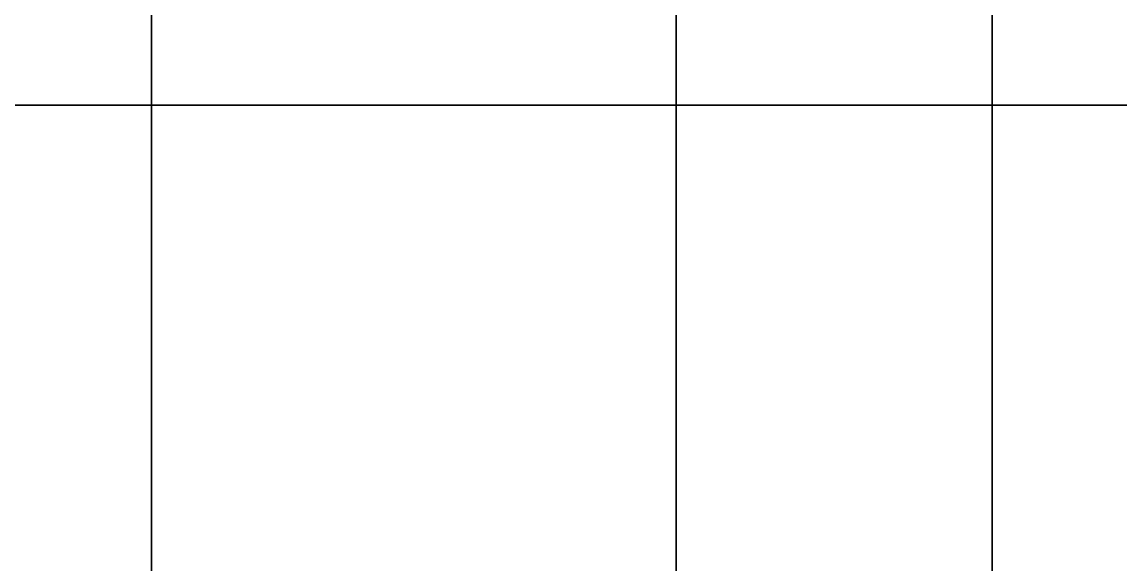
# Model space of a CAD drawing. Header units: millimetres. Extents: x 516 to 946, y 0 to 190.
# Drawn here: x 838.45 to 879.95, y 73.04 to 93.52 of the extents above; entities that cross this region are included whole.
import ezdxf

# ---------------------------------------------------------------- set-up
doc = ezdxf.new("R2010")
doc.units = ezdxf.units.MM
doc.layers.add('1', color=7, linetype='Continuous', true_color=0xffffff)

# ---------------------------------------------------------------- blocks, each defined once
blk = doc.blocks.new('UG_SURFACE_001')
at = {"layer": '1', "color": 252, "linetype": 'Continuous', "lineweight": 35}
for points in [[(327.791274, 95.420301, 3.5), (319.915801, 95.420301, 3.5), (319.915801, 90.379037, 3.5), (327.791274, 90.379037, 3.5)], [(327.791274, 90.379037, 1.5), (319.915801, 90.379037, 1.5), (319.915801, 95.420301, 1.5), (327.791274, 95.420301, 1.5)], [(347.620904, 95.420301, 3.5), (327.791274, 95.420301, 3.5), (327.791274, 90.379037, 3.5), (347.620904, 90.379037, 3.5)], [(347.620904, 90.379037, 1.5), (327.791274, 90.379037, 1.5), (327.791274, 95.420301, 1.5), (347.620904, 95.420301, 1.5)], [(359.575093, 95.420301, 3.5), (347.620904, 95.420301, 3.5), (347.620904, 90.379037, 3.5), (359.575093, 90.379037, 3.5)], [(359.575093, 90.379037, 1.5), (347.620904, 90.379037, 1.5), (347.620904, 95.420301, 1.5), (359.575093, 95.420301, 1.5)], [(379.404724, 95.420301, 3.5), (359.575093, 95.420301, 3.5), (359.575093, 90.379037, 3.5), (379.404724, 90.379037, 3.5)], [(379.404724, 90.379037, 1.5), (359.575093, 90.379037, 1.5), (359.575093, 95.420301, 1.5), (379.404724, 95.420301, 1.5)], [(327.791274, 90.379037, 3.5), (319.915801, 90.379037, 3.5), (319.915801, 69.256864, 3.5), (327.791274, 69.256864, 3.5)], [(327.791274, 69.256864, 1.5), (319.915801, 69.256864, 1.5), (319.915801, 90.379037, 1.5), (327.791274, 90.379037, 1.5)], [(347.620904, 90.379037, 3.5), (327.791274, 90.379037, 3.5), (327.791274, 69.256864, 3.5), (347.620904, 69.256864, 3.5)], [(347.620904, 69.256864, 1.5), (327.791274, 69.256864, 1.5), (327.791274, 90.379037, 1.5), (347.620904, 90.379037, 1.5)], [(359.575093, 90.379037, 3.5), (347.620904, 90.379037, 3.5), (347.620904, 69.256864, 3.5), (359.575093, 69.256864, 3.5)], [(359.575093, 69.256864, 1.5), (347.620904, 69.256864, 1.5), (347.620904, 90.379037, 1.5), (359.575093, 90.379037, 1.5)], [(379.404724, 90.379037, 3.5), (359.575093, 90.379037, 3.5), (359.575093, 69.256864, 3.5), (379.404724, 69.256864, 3.5)], [(379.404724, 69.256864, 1.5), (359.575093, 69.256864, 1.5), (359.575093, 90.379037, 1.5), (379.404724, 90.379037, 1.5)]]:
    blk.add_3dface(points, dxfattribs=at)
blk = doc.blocks.new('1стенка_MODEL')
at = {"layer": '1', "color": 252, "linetype": 'Continuous', "lineweight": 35}
blk.add_blockref('UG_SURFACE_001', (0, 0), dxfattribs=at)
blk = doc.blocks.new('UG_SURFACE_005')
at = {"layer": '1', "color": 252, "linetype": 'Continuous', "lineweight": 35}
for points in [[(411.674261, 77.402897, 4.8), (7.442508, 21.037767, 4.8), (7.469615, 20.987745, 5.067878), (411.659777, 77.347077, 5.067878)], [(277.741492, 58.727622, 3.5), (260.070503, 56.263622, 3.5), (7.442508, 21.037767, 4.8), (411.674261, 77.402897, 4.8)], [(411.659777, 77.347077, 5.067878), (7.469615, 20.987745, 5.067878), (7.546807, 20.8453, 5.294975), (411.618471, 77.188112, 5.294975)], [(411.674261, 77.402897, 4.8), (297.549844, 61.489657, 3.5), (277.741492, 58.727622, 3.5)], [(411.674261, 77.402897, 4.8), (299.937218, 61.822545, 3.5), (297.549844, 61.489657, 3.5)], [(319.74557, 64.584576, 3.5), (299.937218, 61.822545, 3.5), (411.674261, 77.402897, 4.8)], [(411.674261, 77.402897, 4.8), (339.553952, 67.34661, 3.5), (319.74557, 64.584576, 3.5)], [(411.674261, 77.402897, 4.8), (359.362304, 70.108637, 3.5), (339.553952, 67.34661, 3.5)], [(411.674261, 77.402897, 4.8), (379.170656, 72.870672, 3.5), (359.362304, 70.108637, 3.5)], [(411.618471, 77.188112, 5.294975), (7.546807, 20.8453, 5.294975), (7.662333, 20.632116, 5.446716), (411.556661, 76.9502, 5.446716)], [(411.556661, 76.9502, 5.446716), (7.662333, 20.632116, 5.446716), (200.895414, 47.305614, 5.5), (220.703781, 50.067645, 5.5)], [(220.703781, 50.067645, 5.5), (225.178048, 50.69153, 5.5), (411.556661, 76.9502, 5.446716)], [(411.556661, 76.9502, 5.446716), (225.178048, 50.69153, 5.5), (240.512133, 52.829679, 5.5)], [(411.556661, 76.9502, 5.446716), (240.512133, 52.829679, 5.5), (243.193492, 53.20356, 5.5)], [(243.193492, 53.20356, 5.5), (260.070503, 55.556849, 5.5), (411.556661, 76.9502, 5.446716)], [(411.556661, 76.9502, 5.446716), (260.070503, 55.556849, 5.5), (263.001859, 55.965591, 5.5)], [(263.001859, 55.965591, 5.5), (282.810211, 58.727622, 5.5), (411.556661, 76.9502, 5.446716)], [(411.556661, 76.9502, 5.446716), (282.810211, 58.727622, 5.5), (299.937218, 61.115772, 5.5)], [(411.556661, 76.9502, 5.446716), (299.937218, 61.115772, 5.5), (302.618593, 61.489657, 5.5)], [(302.618593, 61.489657, 5.5), (319.74557, 63.877806, 5.5), (411.556661, 76.9502, 5.446716)], [(411.556661, 76.9502, 5.446716), (319.74557, 63.877806, 5.5), (339.553952, 66.639833, 5.5)], [(339.553952, 66.639833, 5.5), (359.362304, 69.401868, 5.5), (411.556661, 76.9502, 5.446716)], [(411.556661, 76.9502, 5.446716), (359.362304, 69.401868, 5.5), (379.170656, 72.163902, 5.5)]]:
    blk.add_3dface(points, dxfattribs=at)
blk = doc.blocks.new('4пояс_нижний_MODEL')
at = {"layer": '1', "color": 252, "linetype": 'Continuous', "lineweight": 35}
blk.add_blockref('UG_SURFACE_005', (0, 0), dxfattribs=at)

msp = doc.modelspace()

# ---------------------------------------------------------------- block references
at = {"layer": '1', "color": 163, "linetype": 'Continuous', "lineweight": 70}
for name in ['1стенка_MODEL', '4пояс_нижний_MODEL']:
    msp.add_blockref(name, (515.550342, 0), dxfattribs=at)

doc.saveas('drawing.dxf')
